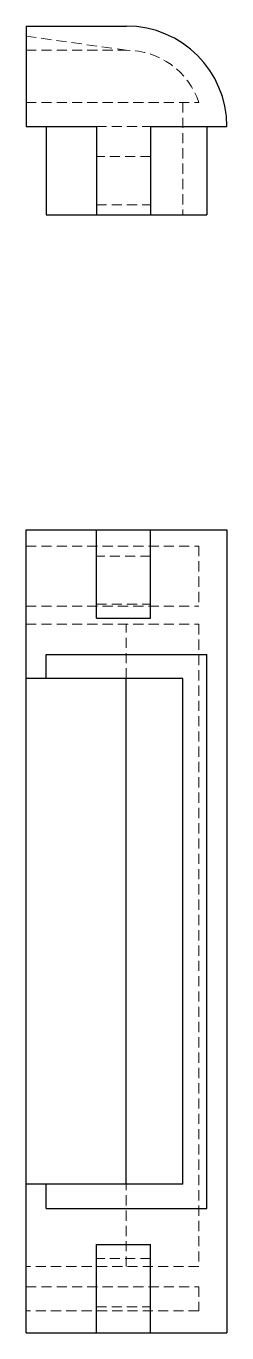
# Model space of a CAD drawing. Header units: millimetres. Extents: x 70 to 235, y 7 to 170.
# Drawn here: x 70.5 to 95.5, y 7 to 169.8 of the extents above.
import ezdxf

# ---------------------------------------------------------------- set-up
doc = ezdxf.new("R2010")
doc.units = ezdxf.units.MM
doc.linetypes.add('HIDDEN', pattern=[1.905, 1.27, -0.635])

msp = doc.modelspace()

# ---------------------------------------------------------------- linework, layer by layer
at = {"color": 7, "linetype": 'Continuous', "lineweight": 25}
for p, q in [((70.5, 169.75), (70.5, 157.25)), ((70.5, 169.75), (83, 169.75)), ((70.5, 157.25), (79.25, 157.25)), ((73, 157.25), (73, 146.25)), ((79.25, 157.25), (79.25, 146.25)), ((86, 157.25), (95.5, 157.25)), ((86, 157.25), (86, 146.25)), ((93, 157.25), (93, 146.25)), ((73, 146.25), (79.25, 146.25)), ((79.25, 146.25), (86, 146.25)), ((86, 146.25), (93, 146.25)), ((70.5, 88.5), (70.5, 107)), ((70.5, 107), (79.25, 107)), ((79.25, 107), (86, 107)), ((79.25, 101), (79.25, 107)), ((86, 101), (86, 107)), ((86, 107), (95.5, 107)), ((95.5, 107), (95.5, 7)), ((79.25, 96), (79.25, 101)), ((86, 96), (86, 101)), ((79.25, 96), (86, 96)), ((73, 88.5), (73, 91.5)), ((73, 91.5), (93, 91.5)), ((93, 22.5), (93, 91.5)), ((73, 88.5), (70.5, 88.5)), ((70.5, 25.5), (70.5, 88.5)), ((90, 88.5), (73, 88.5)), ((82.97, 25.5), (82.97, 88.5)), ((90, 25.5), (90, 88.5)), ((70.5, 7), (70.5, 25.5)), ((73, 25.5), (70.5, 25.5)), ((90, 25.5), (73, 25.5)), ((73, 22.5), (73, 25.5)), ((73, 22.5), (93, 22.5)), ((79.25, 18), (86, 18)), ((79.25, 13), (79.25, 18)), ((86, 13), (86, 18)), ((79.25, 7), (79.25, 13)), ((86, 7), (86, 13)), ((70.5, 7), (79.25, 7)), ((79.25, 7), (86, 7)), ((86, 7), (95.5, 7))]:
    msp.add_line(p, q, dxfattribs=at)
at = {"color": 7, "linetype": 'HIDDEN', "lineweight": 18}
for p, q in [((70.5, 168.5), (82.97, 166.75)), ((70.5, 166.75), (83, 166.75)), ((70.5, 160.25), (92.01, 160.25)), ((90, 160.25), (90, 146.25)), ((79.25, 157.25), (86, 157.25)), ((86, 153.5), (79.25, 153.5)), ((79.25, 147.5), (86, 147.5)), ((70.5, 105), (92.01, 105)), ((92.01, 105), (92.01, 97.5)), ((86, 103.75), (79.25, 103.75)), ((79.25, 97.75), (86, 97.75)), ((70.5, 97.5), (92.01, 97.5)), ((70.5, 95.25), (92.01, 95.25)), ((82.97, 88.5), (82.97, 95.25)), ((92.01, 95.25), (92.01, 15.25)), ((82.97, 15.25), (82.97, 25.5)), ((92.01, 15.25), (70.5, 15.25)), ((86, 16.25), (79.25, 16.25)), ((70.5, 12.75), (92.01, 12.75)), ((92.01, 12.75), (92.01, 9.75)), ((79.25, 10.25), (86, 10.25)), ((92.01, 9.75), (70.5, 9.75))]:
    msp.add_line(p, q, dxfattribs=at)
at = {"color": 7, "linetype": 'Continuous', "lineweight": 25}
msp.add_arc((83, 157.25), 12.5, 0, 90, dxfattribs=at)
at = {"color": 7, "linetype": 'HIDDEN', "lineweight": 18}
msp.add_arc((83, 157.25), 9.5, 18.4085, 90, dxfattribs=at)

doc.saveas('drawing.dxf')
